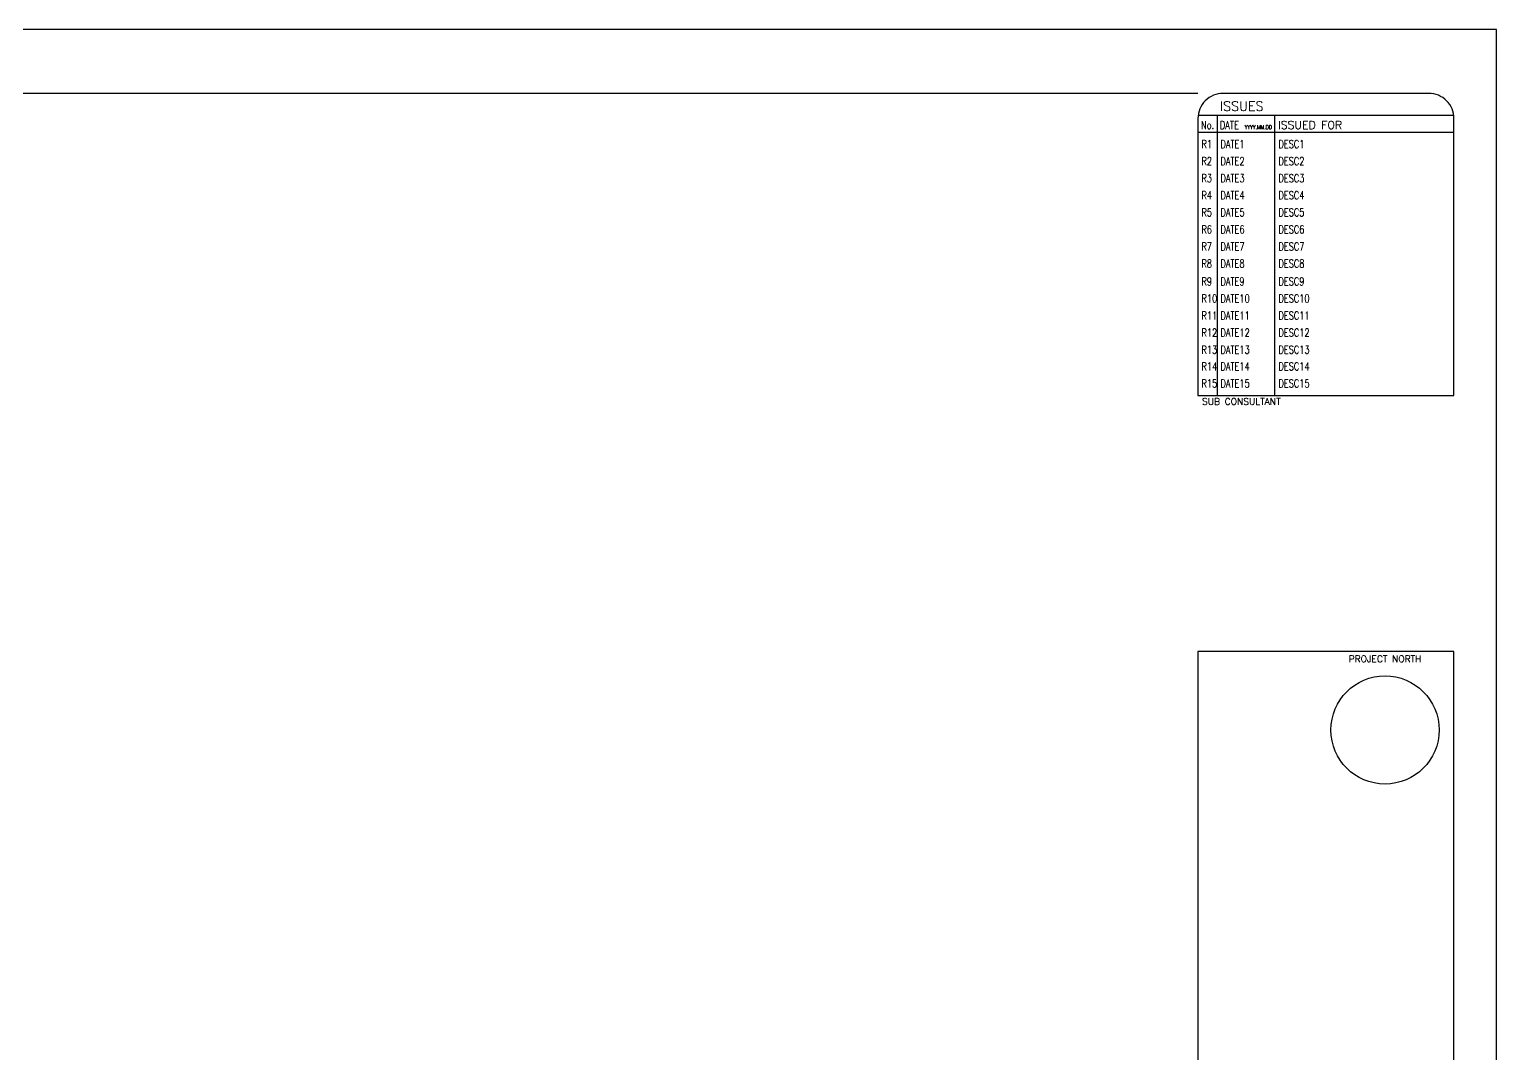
# Model space of a CAD drawing. Extents: x 0 to 37.6, y 0 to 24.
# Drawn here: x 18.81 to 36, y 12 to 24 of the extents above; entities that cross this region are included whole.
import ezdxf
from ezdxf.enums import TextEntityAlignment as Align

# ---------------------------------------------------------------- set-up
doc = ezdxf.new("R2010")
doc.units = 0
doc.header["$LTSCALE"] = 10
doc.header["$MEASUREMENT"] = 0
for name, color, linetype in [('BDR-18', 1, 'Continuous'), ('BDR-25', 4, 'Continuous'), ('BDR-SHADE', 254, 'Continuous')]:
    doc.layers.add(name, color=color, linetype=linetype)
doc.styles.add('HEL-Title3', font='romans.shx')
doc.styles.add('HEL-Title4', font='romand.shx')

msp = doc.modelspace()

# ---------------------------------------------------------------- linework, layer by layer
at = {"layer": 'BDR-18'}
for p, q in [((35.498, 22.991), (32.502, 22.991)), ((32.729, 19.71), (32.729, 22.991)), ((33.402, 19.71), (33.402, 22.991)), ((35.5, 22.791), (32.5, 22.791))]:
    msp.add_line(p, q, dxfattribs=at)
msp.add_lwpolyline([(0, 0), (36, 0), (36, 24), (0, 24)], close=True, dxfattribs=at)
at = {"layer": 'BDR-25'}
msp.add_lwpolyline([(32.5, 22.955), (32.5, 19.71), (35.5, 19.71), (35.5, 22.955, 0.414214), (35.205, 23.25), (32.795, 23.25, 0.414214)], format="xyb", close=True, dxfattribs=at)
msp.add_lwpolyline([(35.5, 16.71), (35.5, 16.71), (32.5, 16.71), (32.5, 7.437), (35.5, 7.437), (35.5, 16.71)], dxfattribs=at)
at = {"layer": 'BDR-SHADE'}
msp.add_lwpolyline([(32.5, 23.25), (1.5, 23.25)], dxfattribs=at)
at = {"layer": 'Defpoints'}
msp.add_circle((34.692, 15.792), 0.634, dxfattribs=at)
msp.add_point((35.5, 23.254), dxfattribs=at)

# ---------------------------------------------------------------- texts
at = {"layer": 'BDR-18', "lineweight": 70, "line_spacing_factor": 1.142308, "style": 'HEL-Title4'}
for s, insert, char_height, width, attachment_point in [('{\\W0.75;No.}', (32.536, 22.926), 0.09375, 0.20136, 1), ('{\\W0.75;DATE}', (32.757, 22.926), 0.09375, 0.29698, 1), ('{\\W0.75;YYYY.MM.DD}', (33.048, 22.83), 0.04688, 0.36224, 7), ('ISSUED FOR', (33.438, 22.926), 0.0938, 1.00241, 1)]:
    msp.add_mtext(s, dxfattribs=dict(at, insert=insert, char_height=char_height, width=width, attachment_point=attachment_point))
at = {"layer": 'BDR-18', "lineweight": 50, "insert": (32.549, 19.679), "char_height": 0.07812, "width": 1.50771, "attachment_point": 1, "line_spacing_factor": 1.142308, "style": 'HEL-Title4'}
msp.add_mtext('SUB CONSULTANT', dxfattribs=at)
at = {"layer": 'BDR-25', "lineweight": 70, "insert": (32.757, 23.1), "char_height": 0.1094, "width": 0.44547, "attachment_point": 4, "line_spacing_factor": 0.6, "style": 'HEL-Title4'}
msp.add_mtext('ISSUES', dxfattribs=at)
at = {"layer": 'BDR-25', "style": 'HEL-Title3', "width": 0.75}
for tag, p in [('R1', (32.541, 22.656)), ('DATE1', (32.763, 22.656)), ('DESC1', (33.443, 22.656)), ('R2', (32.541, 22.456)), ('DATE2', (32.763, 22.456)), ('DESC2', (33.443, 22.456)), ('R3', (32.541, 22.256)), ('DATE3', (32.763, 22.256)), ('DESC3', (33.443, 22.256)), ('R4', (32.541, 22.056)), ('DATE4', (32.763, 22.056)), ('DESC4', (33.443, 22.056)), ('R5', (32.541, 21.856)), ('DATE5', (32.763, 21.856)), ('DESC5', (33.443, 21.856)), ('R6', (32.541, 21.656)), ('DATE6', (32.763, 21.656)), ('DESC6', (33.443, 21.656)), ('R7', (32.541, 21.456)), ('DATE7', (32.763, 21.456)), ('DESC7', (33.443, 21.456)), ('R8', (32.541, 21.256)), ('DATE8', (32.763, 21.256)), ('DESC8', (33.443, 21.256)), ('R9', (32.541, 21.047)), ('DATE9', (32.763, 21.047)), ('DESC9', (33.443, 21.047)), ('R10', (32.541, 20.847)), ('DATE10', (32.763, 20.847)), ('DESC10', (33.443, 20.847)), ('R11', (32.541, 20.647)), ('DATE11', (32.763, 20.647)), ('DESC11', (33.443, 20.647)), ('R12', (32.541, 20.447)), ('DATE12', (32.763, 20.447)), ('DESC12', (33.443, 20.447)), ('R13', (32.541, 20.247)), ('DATE13', (32.763, 20.247)), ('DESC13', (33.443, 20.247)), ('R14', (32.541, 20.052)), ('DATE14', (32.763, 20.052)), ('DESC14', (33.443, 20.052)), ('R15', (32.541, 19.852)), ('DATE15', (32.763, 19.852)), ('DESC15', (33.443, 19.852))]:
    msp.add_attdef(tag, text='', height=0.0938, dxfattribs=at).set_placement(p, align=Align.MIDDLE_LEFT)
at = {"layer": 'Defpoints', "lineweight": 50, "insert": (34.692, 16.664), "char_height": 0.07812, "width": 1.08803, "attachment_point": 2, "line_spacing_factor": 1.142308, "style": 'HEL-Title4'}
msp.add_mtext('PROJECT NORTH', dxfattribs=at)

doc.saveas('drawing.dxf')
